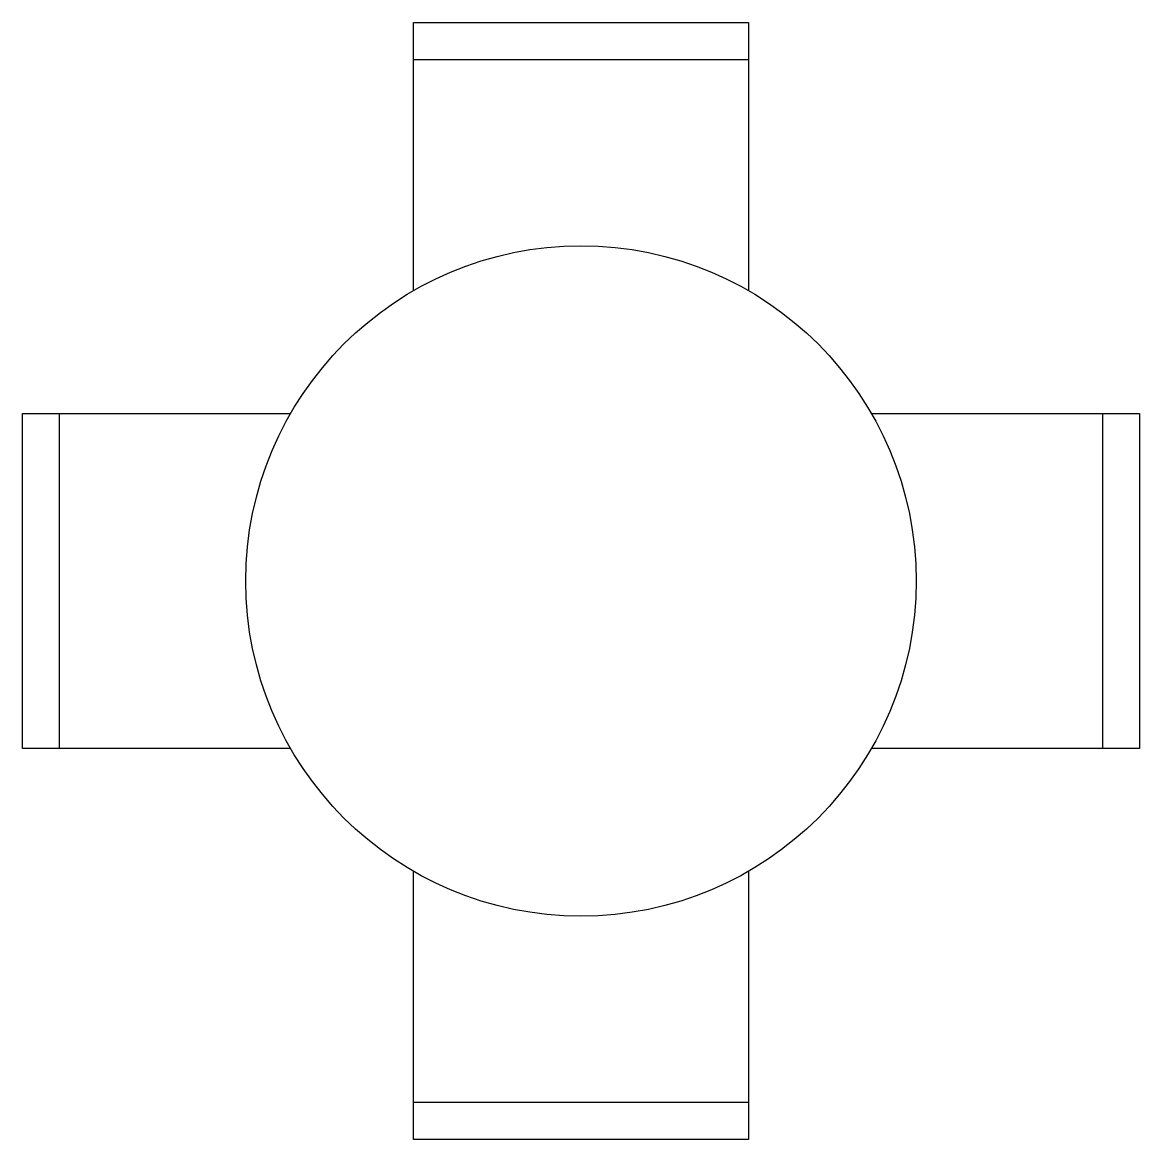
# Model space of a CAD drawing. Extents: x 45.08 to 46.58, y 33.47 to 34.97.
import ezdxf

# ---------------------------------------------------------------- set-up
doc = ezdxf.new("R2010")
doc.units = 0
doc.header["$LTSCALE"] = 0.5
doc.header["$MEASUREMENT"] = 0
doc.layers.get('0').update_dxf_attribs({"linetype": 'CONTINUOUS'})

# ---------------------------------------------------------------- blocks, each defined once
blk = doc.blocks.new('M-10')
for p, q in [((-0.225, 0.7), (0.225, 0.7)), ((-0.7, -0.225), (-0.7, 0.225)), ((0.7, 0.225), (0.7, -0.225)), ((0.225, -0.7), (-0.225, -0.7))]:
    blk.add_line(p, q)
for points in [[(-0.225, 0.3897), (-0.225, 0.75), (0.225, 0.75), (0.225, 0.3897)], [(-0.3897, -0.225), (-0.75, -0.225), (-0.75, 0.225), (-0.3897, 0.225)], [(0.3897, 0.225), (0.75, 0.225), (0.75, -0.225), (0.3897, -0.225)], [(0.225, -0.3897), (0.225, -0.75), (-0.225, -0.75), (-0.225, -0.3897)]]:
    blk.add_lwpolyline(points)
blk.add_circle((0, 0), 0.45)

msp = doc.modelspace()

# ---------------------------------------------------------------- block references
msp.add_blockref('M-10', (45.8252, 34.2159))

doc.saveas('drawing.dxf')
